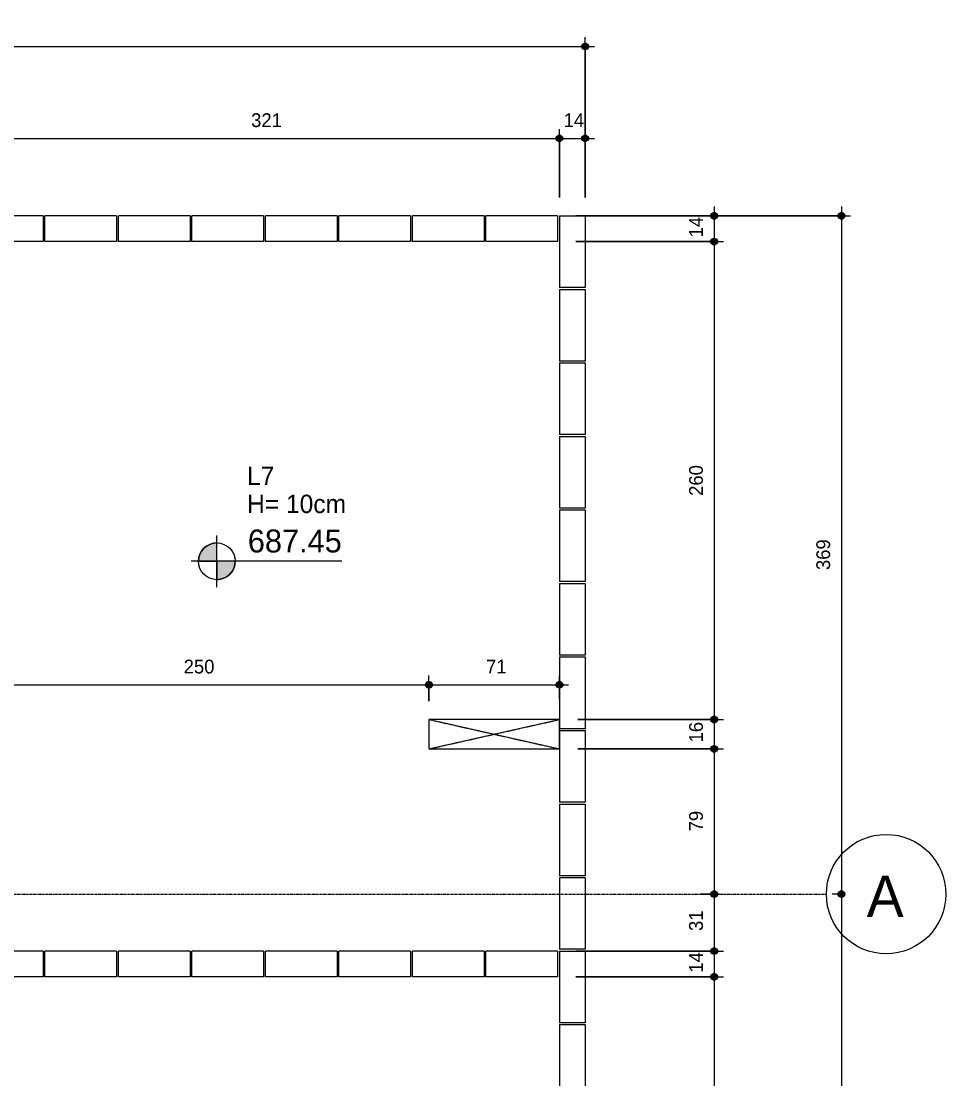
# Model space of a CAD drawing. Header units: centimetres. Extents: x 1490 to 17671, y -2277 to 8860.
# Drawn here: x 9546 to 10050, y 335 to 910 of the extents above; entities that cross this region are included whole.
import ezdxf

# ---------------------------------------------------------------- set-up
doc = ezdxf.new("R2010")
doc.units = ezdxf.units.CM
doc.linetypes.add('Linha de eixo', pattern=[2.2225, 1.27, -0.3175, 0.3175, -0.3175])
doc.linetypes.add('Projeção', pattern=[0.396875, 0.238125, -0.15875])
doc.layers.add('A-ANNO-DIMS-1', color=1, linetype='Continuous', lineweight=9, true_color=0xff0000)
doc.layers.add('A-DETL-GENF-4', color=251, linetype='Continuous', lineweight=9, true_color=0x515151)
for name, color, linetype, lineweight in [('A-ANNO-DIMS-50', 7, 'Continuous', 9), ('A-DETL-THIN', 7, 'Continuous', 9), ('A-FLOR-OVHD', 7, 'Projeção', 9), ('G-ANNO-TEXT', 7, 'Continuous', 9), ('S-BEAM', 7, 'Continuous', 9), ('S-BEAM-1', 7, 'Continuous', 13), ('S-GRID-1', 7, 'Linha de eixo', 9), ('S-GRID-IDEN', 7, 'Continuous', 9)]:
    doc.layers.add(name, color=color, linetype=linetype, lineweight=lineweight)
doc.styles.add('Bahnschrift_2', font='', dxfattribs={"height": 12.5})
doc.styles.add('Bahnschrift_6', font='', dxfattribs={"height": 22.5})
doc.styles.add('Bahnschrift_7', font='', dxfattribs={"height": 10})
doc.styles.add('Bahnschrift_8', font='', dxfattribs={"height": 7.5})
doc.styles.get('Bahnschrift_2').set_extended_font_data('Bahnschrift')
doc.styles.get('Bahnschrift_6').set_extended_font_data('Bahnschrift')
doc.styles.get('Bahnschrift_7').set_extended_font_data('Bahnschrift')
doc.styles.get('Bahnschrift_8').set_extended_font_data('Bahnschrift')
doc.dimstyles.new('Linear_-_2_mm_Arial', dxfattribs={"dimscale": 30.48, "dimtxt": 8.33133, "dimasz": 0.393701, "dimexe": 0.164042, "dimexo": 0.328084, "dimgap": 0.131234, "dimtad": 1, "dimdec": 0, "dimzin": 0, "dimdsep": 46, "dimtxsty": 'Bahnschrift_8', "dimblk1": 'DOTSMALL', "dimblk2": 'DOTSMALL', "dimsah": 1, "dimcen": 0.09, "dimdle": 0.164042, "dimazin": 0, "dimtfac": 1, "dimtdec": 4, "dimtix": 1, "dimtmove": 0, "dimatfit": 3, "dimfxl": 1, "dimtvp": 1, "dimtolj": 1, "dimtzin": 0, "dimarcsym": 2})

# ---------------------------------------------------------------- blocks, each defined once
blk = doc.blocks.new('LEONE - BLOCO CANALETA 14X39X2 - LEONE - BLOCO CANALETA 14X39X19 2-3178326-FORMA DA COBERTURA')
at = {"layer": 'S-BEAM-1'}
for p, q in [((-19.5, 7), (19.5, 7)), ((-19.5, -7), (-19.5, 7)), ((19.5, 7), (19.5, -7)), ((-19.5, -7), (19.5, -7))]:
    blk.add_line(p, q, dxfattribs=at)
blk = doc.blocks.new('LEONE - BLOCO CANALETA 14X39X1 - LEONE - BLOCO CANALETA 14X39X19 2-3186057-FORMA DA COBERTURA')
at = {"layer": 'S-BEAM-1'}
for p, q in [((-19.5, 7), (19.5, 7)), ((-19.5, -7), (-19.5, 7)), ((19.5, 7), (19.5, -7)), ((-19.5, -7), (19.5, -7))]:
    blk.add_line(p, q, dxfattribs=at)
blk = doc.blocks.new('Eixo - M_Cabeça da grade - Círculo-45800-FORMA DA COBERTURA')
at = {"layer": 'S-GRID-IDEN'}
blk.add_circle((0, 0), 0.65, dxfattribs=at)
blk = doc.blocks.new('DIMBLOCK3-FORMA DA COBERTURA')
at = {"layer": 'A-ANNO-DIMS-50', "lineweight": 35, "true_color": 0xff0000}
h = blk.add_hatch(color=1, dxfattribs=at)
edge = h.paths.add_edge_path()
edge.add_arc((8939.29, 896.4), 1.5, 0, 360)
h = blk.add_hatch(color=1, dxfattribs=at)
edge = h.paths.add_edge_path()
edge.add_arc((9853.29, 896.4), 1.5, 0, 360)
at = {"layer": 'A-ANNO-DIMS-50', "color": 1, "true_color": 0xff0000}
for p, q in [((8939.29, 888.52), (8939.29, 901.4)), ((9853.29, 814.24), (9853.29, 901.4)), ((8939.29, 896.4), (9858.29, 896.4)), ((8939.29, 896.4), (8939.29, 888.52)), ((9853.29, 896.4), (9853.29, 814.24))]:
    blk.add_line(p, q, dxfattribs=at)
at = {"layer": 'A-ANNO-DIMS-50', "color": 1, "lineweight": 35, "true_color": 0xff0000}
for centre in [(8939.29, 896.4), (9853.29, 896.4)]:
    blk.add_circle(centre, 1.5, dxfattribs=at)
at = {"layer": 'A-ANNO-DIMS-50', "color": 0, "insert": (9388.85, 910.04), "char_height": 7.5, "width": 17.8745, "attachment_point": 1, "line_spacing_factor": 1.009858, "style": 'Bahnschrift_8'}
blk.add_mtext('914', dxfattribs=at)
blk = doc.blocks.new('_DotSmall')
at = {"color": 0, "linetype": 'ByBlock', "const_width": 0.5}
blk.add_lwpolyline([(-0.0625, 0, 1), (0.0625, 0, 1)], format="xyb", close=True, dxfattribs=at)
blk = doc.blocks.new('DIMBLOCK17-FORMA DA COBERTURA')
at = {"layer": 'A-ANNO-DIMS-50', "lineweight": 35, "true_color": 0xff0000}
h = blk.add_hatch(color=1, dxfattribs=at)
edge = h.paths.add_edge_path()
edge.add_arc((9518.29, 846.4), 1.5, 0, 360)
h = blk.add_hatch(color=1, dxfattribs=at)
edge = h.paths.add_edge_path()
edge.add_arc((9839.29, 846.4), 1.5, 0, 360)
at = {"layer": 'A-ANNO-DIMS-50', "color": 1, "true_color": 0xff0000}
for p, q in [((9518.29, 799.24), (9518.29, 851.4)), ((9518.29, 846.4), (9839.29, 846.4)), ((9518.29, 846.4), (9518.29, 799.24)), ((9839.29, 814.24), (9839.29, 851.4)), ((9839.29, 846.4), (9839.29, 814.24))]:
    blk.add_line(p, q, dxfattribs=at)
at = {"layer": 'A-ANNO-DIMS-50', "color": 1, "lineweight": 35, "true_color": 0xff0000}
for centre in [(9518.29, 846.4), (9839.29, 846.4)]:
    blk.add_circle(centre, 1.5, dxfattribs=at)
at = {"layer": 'A-ANNO-DIMS-50', "color": 0, "insert": (9671.53, 860.04), "char_height": 7.5, "width": 17.4201, "attachment_point": 1, "line_spacing_factor": 1.009858, "style": 'Bahnschrift_8'}
blk.add_mtext('321', dxfattribs=at)
blk = doc.blocks.new('DIMBLOCK18-FORMA DA COBERTURA')
at = {"layer": 'A-ANNO-DIMS-50', "lineweight": 35, "true_color": 0xff0000}
h = blk.add_hatch(color=1, dxfattribs=at)
edge = h.paths.add_edge_path()
edge.add_arc((9839.29, 846.4), 1.5, 0, 360)
h = blk.add_hatch(color=1, dxfattribs=at)
edge = h.paths.add_edge_path()
edge.add_arc((9853.29, 846.4), 1.5, 0, 360)
at = {"layer": 'A-ANNO-DIMS-50', "color": 1, "true_color": 0xff0000}
for p, q in [((9839.29, 814.24), (9839.29, 851.4)), ((9839.29, 846.4), (9858.29, 846.4)), ((9839.29, 846.4), (9839.29, 814.24)), ((9853.29, 814.24), (9853.29, 851.4)), ((9853.29, 846.4), (9853.29, 814.24))]:
    blk.add_line(p, q, dxfattribs=at)
at = {"layer": 'A-ANNO-DIMS-50', "color": 1, "lineweight": 35, "true_color": 0xff0000}
for centre in [(9839.29, 846.4), (9853.29, 846.4)]:
    blk.add_circle(centre, 1.5, dxfattribs=at)
at = {"layer": 'A-ANNO-DIMS-50', "color": 0, "insert": (9841.56, 860.04), "char_height": 7.5, "width": 11.3609, "attachment_point": 1, "line_spacing_factor": 1.009858, "style": 'Bahnschrift_8'}
blk.add_mtext('14', dxfattribs=at)
blk = doc.blocks.new('DIMBLOCK55-FORMA DA COBERTURA')
at = {"layer": 'A-ANNO-DIMS-50', "lineweight": 35, "true_color": 0xff0000}
h = blk.add_hatch(color=1, dxfattribs=at)
edge = h.paths.add_edge_path()
edge.add_arc((9992.73, 804.24), 1.5, 0, 360)
h = blk.add_hatch(color=1, dxfattribs=at)
edge = h.paths.add_edge_path()
edge.add_arc((9992.73, 435.24), 1.5, 0, 360)
at = {"layer": 'A-ANNO-DIMS-50', "color": 1, "true_color": 0xff0000}
for p, q in [((9992.73, 809.24), (9992.73, 435.24)), ((9863.29, 804.24), (9997.73, 804.24)), ((9992.73, 804.24), (9863.29, 804.24)), ((9994.56, 435.24), (9987.73, 435.24)), ((9992.73, 435.24), (9994.56, 435.24))]:
    blk.add_line(p, q, dxfattribs=at)
at = {"layer": 'A-ANNO-DIMS-50', "color": 1, "lineweight": 35, "true_color": 0xff0000}
for centre in [(9992.73, 804.24), (9992.73, 435.24)]:
    blk.add_circle(centre, 1.5, dxfattribs=at)
at = {"layer": 'A-ANNO-DIMS-50', "color": 0, "insert": (9979.08, 611.54), "char_height": 7.5, "width": 19.6922, "attachment_point": 1, "rotation": 90, "line_spacing_factor": 1.009858, "style": 'Bahnschrift_8'}
blk.add_mtext('369', dxfattribs=at)
blk = doc.blocks.new('DIMBLOCK56-FORMA DA COBERTURA')
at = {"layer": 'A-ANNO-DIMS-50', "lineweight": 35, "true_color": 0xff0000}
h = blk.add_hatch(color=1, dxfattribs=at)
edge = h.paths.add_edge_path()
edge.add_arc((9992.73, 435.24), 1.5, 0, 360)
h = blk.add_hatch(color=1, dxfattribs=at)
edge = h.paths.add_edge_path()
edge.add_arc((9992.73, -129.76), 1.5, 0, 360)
at = {"layer": 'A-ANNO-DIMS-50', "color": 1, "true_color": 0xff0000}
for p, q in [((9994.56, 435.24), (9987.73, 435.24)), ((9992.73, 435.24), (9992.73, -129.76)), ((9992.73, 435.24), (9994.56, 435.24)), ((9994.56, -129.76), (9987.73, -129.76)), ((9992.73, -129.76), (9994.56, -129.76))]:
    blk.add_line(p, q, dxfattribs=at)
at = {"layer": 'A-ANNO-DIMS-50', "color": 1, "lineweight": 35, "true_color": 0xff0000}
for centre in [(9992.73, 435.24), (9992.73, -129.76)]:
    blk.add_circle(centre, 1.5, dxfattribs=at)
at = {"layer": 'A-ANNO-DIMS-50', "color": 0, "insert": (9979.08, 144.35), "char_height": 7.5, "width": 20.1467, "attachment_point": 1, "rotation": 90, "line_spacing_factor": 1.009858, "style": 'Bahnschrift_8'}
blk.add_mtext('565', dxfattribs=at)
blk = doc.blocks.new('DIMBLOCK58-FORMA DA COBERTURA')
at = {"layer": 'A-ANNO-DIMS-50', "lineweight": 35, "true_color": 0xff0000}
h = blk.add_hatch(color=1, dxfattribs=at)
edge = h.paths.add_edge_path()
edge.add_arc((9923.5, 804.24), 1.5, 0, 360)
h = blk.add_hatch(color=1, dxfattribs=at)
edge = h.paths.add_edge_path()
edge.add_arc((9923.5, 790.24), 1.5, 0, 360)
at = {"layer": 'A-ANNO-DIMS-50', "color": 1, "true_color": 0xff0000}
for p, q in [((9923.5, 809.24), (9923.5, 790.24)), ((9848.29, 804.24), (9928.5, 804.24)), ((9923.5, 804.24), (9848.29, 804.24)), ((9848.29, 790.24), (9928.5, 790.24)), ((9923.5, 790.24), (9848.29, 790.24))]:
    blk.add_line(p, q, dxfattribs=at)
at = {"layer": 'A-ANNO-DIMS-50', "color": 1, "lineweight": 35, "true_color": 0xff0000}
for centre in [(9923.5, 804.24), (9923.5, 790.24)]:
    blk.add_circle(centre, 1.5, dxfattribs=at)
at = {"layer": 'A-ANNO-DIMS-50', "color": 0, "insert": (9909.86, 792.51), "char_height": 7.5, "width": 11.3609, "attachment_point": 1, "rotation": 90, "line_spacing_factor": 1.009858, "style": 'Bahnschrift_8'}
blk.add_mtext('14', dxfattribs=at)
blk = doc.blocks.new('DIMBLOCK59-FORMA DA COBERTURA')
at = {"layer": 'A-ANNO-DIMS-50', "lineweight": 35, "true_color": 0xff0000}
h = blk.add_hatch(color=1, dxfattribs=at)
edge = h.paths.add_edge_path()
edge.add_arc((9923.5, 790.24), 1.5, 0, 360)
h = blk.add_hatch(color=1, dxfattribs=at)
edge = h.paths.add_edge_path()
edge.add_arc((9923.5, 530.24), 1.5, 0, 360)
at = {"layer": 'A-ANNO-DIMS-50', "color": 1, "true_color": 0xff0000}
for p, q in [((9848.29, 790.24), (9928.5, 790.24)), ((9923.5, 790.24), (9848.29, 790.24)), ((9923.5, 790.24), (9923.5, 530.24)), ((9849.29, 530.24), (9928.5, 530.24)), ((9923.5, 530.24), (9849.29, 530.24))]:
    blk.add_line(p, q, dxfattribs=at)
at = {"layer": 'A-ANNO-DIMS-50', "color": 1, "lineweight": 35, "true_color": 0xff0000}
for centre in [(9923.5, 790.24), (9923.5, 530.24)]:
    blk.add_circle(centre, 1.5, dxfattribs=at)
at = {"layer": 'A-ANNO-DIMS-50', "color": 0, "insert": (9909.86, 651.91), "char_height": 7.5, "width": 19.9952, "attachment_point": 1, "rotation": 90, "line_spacing_factor": 1.009858, "style": 'Bahnschrift_8'}
blk.add_mtext('260', dxfattribs=at)
blk = doc.blocks.new('DIMBLOCK60-FORMA DA COBERTURA')
at = {"layer": 'A-ANNO-DIMS-50', "lineweight": 35, "true_color": 0xff0000}
h = blk.add_hatch(color=1, dxfattribs=at)
edge = h.paths.add_edge_path()
edge.add_arc((9923.5, 530.24), 1.5, 0, 360)
h = blk.add_hatch(color=1, dxfattribs=at)
edge = h.paths.add_edge_path()
edge.add_arc((9923.5, 514.24), 1.5, 0, 360)
at = {"layer": 'A-ANNO-DIMS-50', "color": 1, "true_color": 0xff0000}
for p, q in [((9849.29, 530.24), (9928.5, 530.24)), ((9923.5, 530.24), (9849.29, 530.24)), ((9923.5, 530.24), (9923.5, 514.24)), ((9849.29, 514.24), (9928.5, 514.24)), ((9923.5, 514.24), (9849.29, 514.24))]:
    blk.add_line(p, q, dxfattribs=at)
at = {"layer": 'A-ANNO-DIMS-50', "color": 1, "lineweight": 35, "true_color": 0xff0000}
for centre in [(9923.5, 530.24), (9923.5, 514.24)]:
    blk.add_circle(centre, 1.5, dxfattribs=at)
at = {"layer": 'A-ANNO-DIMS-50', "color": 0, "insert": (9909.86, 517.76), "char_height": 7.5, "width": 10.755, "attachment_point": 1, "rotation": 90, "line_spacing_factor": 1.009858, "style": 'Bahnschrift_8'}
blk.add_mtext('16', dxfattribs=at)
blk = doc.blocks.new('DIMBLOCK61-FORMA DA COBERTURA')
at = {"layer": 'A-ANNO-DIMS-50', "lineweight": 35, "true_color": 0xff0000}
h = blk.add_hatch(color=1, dxfattribs=at)
edge = h.paths.add_edge_path()
edge.add_arc((9923.5, 514.24), 1.5, 0, 360)
h = blk.add_hatch(color=1, dxfattribs=at)
edge = h.paths.add_edge_path()
edge.add_arc((9923.5, 435.24), 1.5, 0, 360)
at = {"layer": 'A-ANNO-DIMS-50', "color": 1, "true_color": 0xff0000}
for p, q in [((9849.29, 514.24), (9928.5, 514.24)), ((9923.5, 514.24), (9849.29, 514.24)), ((9923.5, 514.24), (9923.5, 435.24)), ((9915.63, 435.24), (9928.5, 435.24)), ((9923.5, 435.24), (9915.63, 435.24))]:
    blk.add_line(p, q, dxfattribs=at)
at = {"layer": 'A-ANNO-DIMS-50', "color": 1, "lineweight": 35, "true_color": 0xff0000}
for centre in [(9923.5, 514.24), (9923.5, 435.24)]:
    blk.add_circle(centre, 1.5, dxfattribs=at)
at = {"layer": 'A-ANNO-DIMS-50', "color": 0, "insert": (9909.86, 469.38), "char_height": 7.5, "width": 12.8757, "attachment_point": 1, "rotation": 90, "line_spacing_factor": 1.009858, "style": 'Bahnschrift_8'}
blk.add_mtext('79', dxfattribs=at)
blk = doc.blocks.new('DIMBLOCK62-FORMA DA COBERTURA')
at = {"layer": 'A-ANNO-DIMS-50', "lineweight": 35, "true_color": 0xff0000}
h = blk.add_hatch(color=1, dxfattribs=at)
edge = h.paths.add_edge_path()
edge.add_arc((9923.5, 435.24), 1.5, 0, 360)
h = blk.add_hatch(color=1, dxfattribs=at)
edge = h.paths.add_edge_path()
edge.add_arc((9923.5, 404.24), 1.5, 0, 360)
at = {"layer": 'A-ANNO-DIMS-50', "color": 1, "true_color": 0xff0000}
for p, q in [((9915.63, 435.24), (9928.5, 435.24)), ((9923.5, 435.24), (9915.63, 435.24)), ((9923.5, 435.24), (9923.5, 404.24)), ((9848.29, 404.24), (9928.5, 404.24)), ((9923.5, 404.24), (9848.29, 404.24))]:
    blk.add_line(p, q, dxfattribs=at)
at = {"layer": 'A-ANNO-DIMS-50', "color": 1, "lineweight": 35, "true_color": 0xff0000}
for centre in [(9923.5, 435.24), (9923.5, 404.24)]:
    blk.add_circle(centre, 1.5, dxfattribs=at)
at = {"layer": 'A-ANNO-DIMS-50', "color": 0, "insert": (9909.86, 415.2), "char_height": 7.5, "width": 10.9065, "attachment_point": 1, "rotation": 90, "line_spacing_factor": 1.009858, "style": 'Bahnschrift_8'}
blk.add_mtext('31', dxfattribs=at)
blk = doc.blocks.new('DIMBLOCK63-FORMA DA COBERTURA')
at = {"layer": 'A-ANNO-DIMS-50', "lineweight": 35, "true_color": 0xff0000}
h = blk.add_hatch(color=1, dxfattribs=at)
edge = h.paths.add_edge_path()
edge.add_arc((9923.5, 404.24), 1.5, 0, 360)
h = blk.add_hatch(color=1, dxfattribs=at)
edge = h.paths.add_edge_path()
edge.add_arc((9923.5, 390.24), 1.5, 0, 360)
at = {"layer": 'A-ANNO-DIMS-50', "color": 1, "true_color": 0xff0000}
for p, q in [((9848.29, 404.24), (9928.5, 404.24)), ((9923.5, 404.24), (9848.29, 404.24)), ((9923.5, 404.24), (9923.5, 390.24)), ((9848.29, 390.24), (9928.5, 390.24)), ((9923.5, 390.24), (9848.29, 390.24))]:
    blk.add_line(p, q, dxfattribs=at)
at = {"layer": 'A-ANNO-DIMS-50', "color": 1, "lineweight": 35, "true_color": 0xff0000}
for centre in [(9923.5, 404.24), (9923.5, 390.24)]:
    blk.add_circle(centre, 1.5, dxfattribs=at)
at = {"layer": 'A-ANNO-DIMS-50', "color": 0, "insert": (9909.86, 392.51), "char_height": 7.5, "width": 11.3609, "attachment_point": 1, "rotation": 90, "line_spacing_factor": 1.009858, "style": 'Bahnschrift_8'}
blk.add_mtext('14', dxfattribs=at)
blk = doc.blocks.new('DIMBLOCK64-FORMA DA COBERTURA')
at = {"layer": 'A-ANNO-DIMS-50', "lineweight": 35, "true_color": 0xff0000}
h = blk.add_hatch(color=1, dxfattribs=at)
edge = h.paths.add_edge_path()
edge.add_arc((9923.5, 390.24), 1.5, 0, 360)
h = blk.add_hatch(color=1, dxfattribs=at)
edge = h.paths.add_edge_path()
edge.add_arc((9923.5, 154.24), 1.5, 0, 360)
at = {"layer": 'A-ANNO-DIMS-50', "color": 1, "true_color": 0xff0000}
for p, q in [((9848.29, 390.24), (9928.5, 390.24)), ((9923.5, 390.24), (9848.29, 390.24)), ((9923.5, 390.24), (9923.5, 154.24)), ((9848.29, 154.24), (9928.5, 154.24)), ((9923.5, 154.24), (9848.29, 154.24))]:
    blk.add_line(p, q, dxfattribs=at)
at = {"layer": 'A-ANNO-DIMS-50', "color": 1, "lineweight": 35, "true_color": 0xff0000}
for centre in [(9923.5, 390.24), (9923.5, 154.24)]:
    blk.add_circle(centre, 1.5, dxfattribs=at)
at = {"layer": 'A-ANNO-DIMS-50', "color": 0, "insert": (9909.86, 264.04), "char_height": 7.5, "width": 19.6922, "attachment_point": 1, "rotation": 90, "line_spacing_factor": 1.009858, "style": 'Bahnschrift_8'}
blk.add_mtext('236', dxfattribs=at)
blk = doc.blocks.new('DIMBLOCK92-FORMA DA COBERTURA')
at = {"layer": 'A-ANNO-DIMS-50', "lineweight": 35, "true_color": 0xff0000}
h = blk.add_hatch(color=1, dxfattribs=at)
edge = h.paths.add_edge_path()
edge.add_arc((9518.29, 549.13), 1.5, 0, 360)
h = blk.add_hatch(color=1, dxfattribs=at)
edge = h.paths.add_edge_path()
edge.add_arc((9768.29, 549.13), 1.5, 0, 360)
at = {"layer": 'A-ANNO-DIMS-50', "color": 1, "true_color": 0xff0000}
for p, q in [((9518.29, 541.25), (9518.29, 554.13)), ((9768.29, 540.24), (9768.29, 554.13)), ((9518.29, 549.13), (9768.29, 549.13)), ((9518.29, 549.13), (9518.29, 541.25)), ((9768.29, 549.13), (9768.29, 540.24))]:
    blk.add_line(p, q, dxfattribs=at)
at = {"layer": 'A-ANNO-DIMS-50', "color": 1, "lineweight": 35, "true_color": 0xff0000}
for centre in [(9518.29, 549.13), (9768.29, 549.13)]:
    blk.add_circle(centre, 1.5, dxfattribs=at)
at = {"layer": 'A-ANNO-DIMS-50', "color": 0, "insert": (9634.84, 562.78), "char_height": 7.5, "width": 20.2982, "attachment_point": 1, "line_spacing_factor": 1.009858, "style": 'Bahnschrift_8'}
blk.add_mtext('250', dxfattribs=at)
blk = doc.blocks.new('DIMBLOCK93-FORMA DA COBERTURA')
at = {"layer": 'A-ANNO-DIMS-50', "lineweight": 35, "true_color": 0xff0000}
h = blk.add_hatch(color=1, dxfattribs=at)
edge = h.paths.add_edge_path()
edge.add_arc((9768.29, 549.13), 1.5, 0, 360)
h = blk.add_hatch(color=1, dxfattribs=at)
edge = h.paths.add_edge_path()
edge.add_arc((9839.29, 549.13), 1.5, 0, 360)
at = {"layer": 'A-ANNO-DIMS-50', "color": 1, "true_color": 0xff0000}
for p, q in [((9768.29, 540.24), (9768.29, 554.13)), ((9839.29, 541.25), (9839.29, 554.13)), ((9768.29, 549.13), (9844.29, 549.13)), ((9768.29, 549.13), (9768.29, 540.24)), ((9839.29, 549.13), (9839.29, 541.25))]:
    blk.add_line(p, q, dxfattribs=at)
at = {"layer": 'A-ANNO-DIMS-50', "color": 1, "lineweight": 35, "true_color": 0xff0000}
for centre in [(9768.29, 549.13), (9839.29, 549.13)]:
    blk.add_circle(centre, 1.5, dxfattribs=at)
at = {"layer": 'A-ANNO-DIMS-50', "color": 0, "insert": (9799.37, 562.78), "char_height": 7.5, "width": 10.6035, "attachment_point": 1, "line_spacing_factor": 1.009858, "style": 'Bahnschrift_8'}
blk.add_mtext('71', dxfattribs=at)

msp = doc.modelspace()

# ---------------------------------------------------------------- hatches: boundary and pattern name
at = {"layer": 'A-DETL-GENF-4'}
for points in [[(9643.21, 616.31), (9652.87, 616.31), (9652.87, 626.31), (9650.29, 625.97), (9647.87, 624.97), (9645.8, 623.38), (9644.21, 621.31), (9643.21, 618.9), (9642.87, 616.31)], [(9652.87, 606.31), (9655.46, 606.65), (9657.87, 607.65), (9659.94, 609.24), (9661.53, 611.31), (9662.53, 613.72), (9662.87, 616.31), (9652.87, 616.31), (9652.87, 606.65)]]:
    msp.add_hatch(color=256, dxfattribs=at).paths.add_polyline_path(points)

# ---------------------------------------------------------------- linework, layer by layer
at = {"layer": 'A-DETL-THIN'}
for p, q in [((9652.87, 602.31), (9652.87, 630.31)), ((9652.87, 616.31), (9652.87, 626.31)), ((9720.87, 616.31), (9638.87, 616.31)), ((9642.87, 616.31), (9652.87, 616.31)), ((9662.87, 616.31), (9652.87, 616.31)), ((9652.87, 616.31), (9652.87, 606.31))]:
    msp.add_line(p, q, dxfattribs=at)
msp.add_circle((9652.87, 616.31), 10, dxfattribs=at)
for start, end in [(90, 180), (270, 360)]:
    msp.add_arc((9652.87, 616.31), 10, start, end, dxfattribs=at)
at = {"layer": 'A-FLOR-OVHD'}
for p, q in [((9768.29, 530.24), (9768.29, 514.24)), ((9839.29, 530.24), (9768.29, 530.24)), ((9768.29, 530.24), (9839.29, 514.24)), ((9768.29, 514.24), (9839.29, 530.24)), ((9839.29, 514.24), (9839.29, 530.24)), ((9768.29, 514.24), (9839.29, 514.24))]:
    msp.add_line(p, q, dxfattribs=at)
at = {"layer": 'S-GRID-1'}
msp.add_line((6975.25, 435.24), (9984.56, 435.24), dxfattribs=at)

# ---------------------------------------------------------------- block references
at = {"layer": 'S-BEAM'}
for name, p, rotation in [('LEONE - BLOCO CANALETA 14X39X1 - LEONE - BLOCO CANALETA 14X39X19 2-3186057-FORMA DA COBERTURA', (9538.79, 797.24), 180), ('LEONE - BLOCO CANALETA 14X39X1 - LEONE - BLOCO CANALETA 14X39X19 2-3186057-FORMA DA COBERTURA', (9578.79, 797.24), 180), ('LEONE - BLOCO CANALETA 14X39X1 - LEONE - BLOCO CANALETA 14X39X19 2-3186057-FORMA DA COBERTURA', (9618.79, 797.24), 180), ('LEONE - BLOCO CANALETA 14X39X1 - LEONE - BLOCO CANALETA 14X39X19 2-3186057-FORMA DA COBERTURA', (9658.79, 797.24), 180), ('LEONE - BLOCO CANALETA 14X39X1 - LEONE - BLOCO CANALETA 14X39X19 2-3186057-FORMA DA COBERTURA', (9698.79, 797.24), 180), ('LEONE - BLOCO CANALETA 14X39X1 - LEONE - BLOCO CANALETA 14X39X19 2-3186057-FORMA DA COBERTURA', (9738.79, 797.24), 180), ('LEONE - BLOCO CANALETA 14X39X1 - LEONE - BLOCO CANALETA 14X39X19 2-3186057-FORMA DA COBERTURA', (9778.79, 797.24), 180), ('LEONE - BLOCO CANALETA 14X39X1 - LEONE - BLOCO CANALETA 14X39X19 2-3186057-FORMA DA COBERTURA', (9818.79, 797.24), 180), ('LEONE - BLOCO CANALETA 14X39X2 - LEONE - BLOCO CANALETA 14X39X19 2-3178326-FORMA DA COBERTURA', (9846.29, 784.74), 270.0000000000005), ('LEONE - BLOCO CANALETA 14X39X2 - LEONE - BLOCO CANALETA 14X39X19 2-3178326-FORMA DA COBERTURA', (9846.29, 744.74), 270.0000000000005), ('LEONE - BLOCO CANALETA 14X39X2 - LEONE - BLOCO CANALETA 14X39X19 2-3178326-FORMA DA COBERTURA', (9846.29, 704.74), 270.0000000000005), ('LEONE - BLOCO CANALETA 14X39X2 - LEONE - BLOCO CANALETA 14X39X19 2-3178326-FORMA DA COBERTURA', (9846.29, 664.74), 270.0000000000005), ('LEONE - BLOCO CANALETA 14X39X2 - LEONE - BLOCO CANALETA 14X39X19 2-3178326-FORMA DA COBERTURA', (9846.29, 624.74), 270.0000000000005), ('LEONE - BLOCO CANALETA 14X39X2 - LEONE - BLOCO CANALETA 14X39X19 2-3178326-FORMA DA COBERTURA', (9846.29, 584.74), 270.0000000000005), ('LEONE - BLOCO CANALETA 14X39X2 - LEONE - BLOCO CANALETA 14X39X19 2-3178326-FORMA DA COBERTURA', (9846.29, 544.74), 270.0000000000005), ('LEONE - BLOCO CANALETA 14X39X2 - LEONE - BLOCO CANALETA 14X39X19 2-3178326-FORMA DA COBERTURA', (9846.29, 504.74), 270.0000000000005), ('LEONE - BLOCO CANALETA 14X39X2 - LEONE - BLOCO CANALETA 14X39X19 2-3178326-FORMA DA COBERTURA', (9846.29, 464.74), 270.0000000000005), ('LEONE - BLOCO CANALETA 14X39X2 - LEONE - BLOCO CANALETA 14X39X19 2-3178326-FORMA DA COBERTURA', (9846.29, 424.74), 270.0000000000005), ('LEONE - BLOCO CANALETA 14X39X2 - LEONE - BLOCO CANALETA 14X39X19 2-3178326-FORMA DA COBERTURA', (9538.79, 397.24), 180), ('LEONE - BLOCO CANALETA 14X39X2 - LEONE - BLOCO CANALETA 14X39X19 2-3178326-FORMA DA COBERTURA', (9578.79, 397.24), 180), ('LEONE - BLOCO CANALETA 14X39X2 - LEONE - BLOCO CANALETA 14X39X19 2-3178326-FORMA DA COBERTURA', (9618.79, 397.24), 180), ('LEONE - BLOCO CANALETA 14X39X2 - LEONE - BLOCO CANALETA 14X39X19 2-3178326-FORMA DA COBERTURA', (9658.79, 397.24), 180), ('LEONE - BLOCO CANALETA 14X39X2 - LEONE - BLOCO CANALETA 14X39X19 2-3178326-FORMA DA COBERTURA', (9698.79, 397.24), 180), ('LEONE - BLOCO CANALETA 14X39X2 - LEONE - BLOCO CANALETA 14X39X19 2-3178326-FORMA DA COBERTURA', (9738.79, 397.24), 180), ('LEONE - BLOCO CANALETA 14X39X2 - LEONE - BLOCO CANALETA 14X39X19 2-3178326-FORMA DA COBERTURA', (9778.79, 397.24), 180), ('LEONE - BLOCO CANALETA 14X39X2 - LEONE - BLOCO CANALETA 14X39X19 2-3178326-FORMA DA COBERTURA', (9818.79, 397.24), 180), ('LEONE - BLOCO CANALETA 14X39X2 - LEONE - BLOCO CANALETA 14X39X19 2-3178326-FORMA DA COBERTURA', (9846.29, 384.74), 270.0000000000005), ('LEONE - BLOCO CANALETA 14X39X2 - LEONE - BLOCO CANALETA 14X39X19 2-3178326-FORMA DA COBERTURA', (9846.29, 344.74), 270.0000000000005)]:
    msp.add_blockref(name, p, dxfattribs=dict(at, rotation=rotation))
at = {"layer": 'S-GRID-IDEN', "xscale": 49.99999999999998, "yscale": 49.99999999999998, "zscale": 49.99999999999998, "rotation": 269.9999999999994}
msp.add_blockref('Eixo - M_Cabeça da grade - Círculo-45800-FORMA DA COBERTURA', (10017.06, 435.24), dxfattribs=at)

# ---------------------------------------------------------------- texts
at = {"layer": 'G-ANNO-TEXT', "attachment_point": 1}
for s, insert, char_height, width, style in [('L7', (9669.31, 667.78), 10, 18.8397, 'Bahnschrift_7'), ('H= 10cm', (9669.31, 652.53), 10, 62.9325, 'Bahnschrift_7'), ('687.45', (9669.73, 633.59), 12.5, 62.1308, 'Bahnschrift_2')]:
    msp.add_mtext(s, dxfattribs=dict(at, insert=insert, char_height=char_height, width=width, style=style))

# ---------------------------------------------------------------- dimensions: what is measured, and where the dimension line sits
at = {"layer": 'A-ANNO-DIMS-1'}
for base, p1, p2, override, picture, middle in [((9853.29, 896.4), (8939.29, 898.52), (9853.29, 804.24), {"dimpost": '<>', "dimfxl": 918.849243}, 'DIMBLOCK3-FORMA DA COBERTURA', (9396.29, 904.19)), ((9839.29, 846.4), (9518.29, 789.24), (9839.29, 804.24), {"dimpost": '<>', "dimfxl": 321.350276}, 'DIMBLOCK17-FORMA DA COBERTURA', (9678.79, 854.23)), ((9853.29, 846.4), (9839.29, 804.24), (9853.29, 804.24), {"dimpost": '<>', "dimfxl": 14}, 'DIMBLOCK18-FORMA DA COBERTURA', (9846.29, 854.15)), ((9768.29, 549.13), (9518.29, 551.25), (9768.29, 530.24), {"dimpost": '<>', "dimfxl": 250.881287}, 'DIMBLOCK92-FORMA DA COBERTURA', (9643.29, 556.97)), ((9839.29, 549.13), (9768.29, 530.24), (9839.29, 551.25), {"dimpost": '<>', "dimfxl": 74.043368}, 'DIMBLOCK93-FORMA DA COBERTURA', (9803.79, 556.88))]:
    dim = msp.add_linear_dim(base=base, p1=p1, p2=p2, dimstyle='Linear_-_2_mm_Arial', override=override, dxfattribs=at)
    dim.commit()
    dim.dimension.update_dxf_attribs({"geometry": picture, "text_midpoint": middle})
for base, p1, p2, override, picture, middle in [((9923.5, 790.24), (9838.29, 804.24), (9838.29, 790.24), {"dimpost": '<>', "dimfxl": 14}, 'DIMBLOCK58-FORMA DA COBERTURA', (9915.75, 797.24)), ((9992.73, 435.24), (9853.29, 804.24), (9984.56, 435.24), {"dimpost": '<>', "dimfxl": 391.653161}, 'DIMBLOCK55-FORMA DA COBERTURA', (9984.9, 619.74)), ((9923.5, 530.24), (9838.29, 790.24), (9839.29, 530.24), {"dimpost": '<>', "dimfxl": 260.001923}, 'DIMBLOCK59-FORMA DA COBERTURA', (9915.67, 660.24)), ((9923.5, 514.24), (9839.29, 530.24), (9839.29, 514.24), {"dimpost": '<>', "dimfxl": 16}, 'DIMBLOCK60-FORMA DA COBERTURA', (9915.72, 522.24)), ((9923.5, 435.24), (9839.29, 514.24), (9925.63, 435.24), {"dimpost": '<>', "dimfxl": 117.022775}, 'DIMBLOCK61-FORMA DA COBERTURA', (9915.72, 474.74)), ((9923.5, 404.24), (9925.63, 435.24), (9838.29, 404.24), {"dimpost": '<>', "dimfxl": 92.671437}, 'DIMBLOCK62-FORMA DA COBERTURA', (9915.68, 419.74)), ((9992.73, -129.76), (9984.56, 435.24), (9984.56, -129.76), {"dimpost": '<>', "dimfxl": 565}, 'DIMBLOCK56-FORMA DA COBERTURA', (9984.94, 152.74)), ((9923.5, 390.24), (9838.29, 404.24), (9838.29, 390.24), {"dimpost": '<>', "dimfxl": 14}, 'DIMBLOCK63-FORMA DA COBERTURA', (9915.75, 397.24)), ((9923.5, 154.24), (9838.29, 390.24), (9838.29, 154.24), {"dimpost": '<>', "dimfxl": 236}, 'DIMBLOCK64-FORMA DA COBERTURA', (9915.68, 272.24))]:
    dim = msp.add_linear_dim(base=base, p1=p1, p2=p2, angle=90, dimstyle='Linear_-_2_mm_Arial', override=override, dxfattribs=at)
    dim.commit()
    dim.dimension.update_dxf_attribs({"geometry": picture, "text_midpoint": middle})

# ---------------------------------------------------------------- next in the draw order: texts
at = {"layer": 'S-GRID-IDEN', "insert": (10006.51, 445.36), "char_height": 22.5, "width": 24.8523, "attachment_point": 1, "style": 'Bahnschrift_6', "bg_fill": 3, "box_fill_scale": 1.25, "bg_fill_color": 9, "bg_fill_true_color": 13158600, "bg_fill_transparency": 0}
msp.add_mtext('A', dxfattribs=at)

doc.saveas('drawing.dxf')
